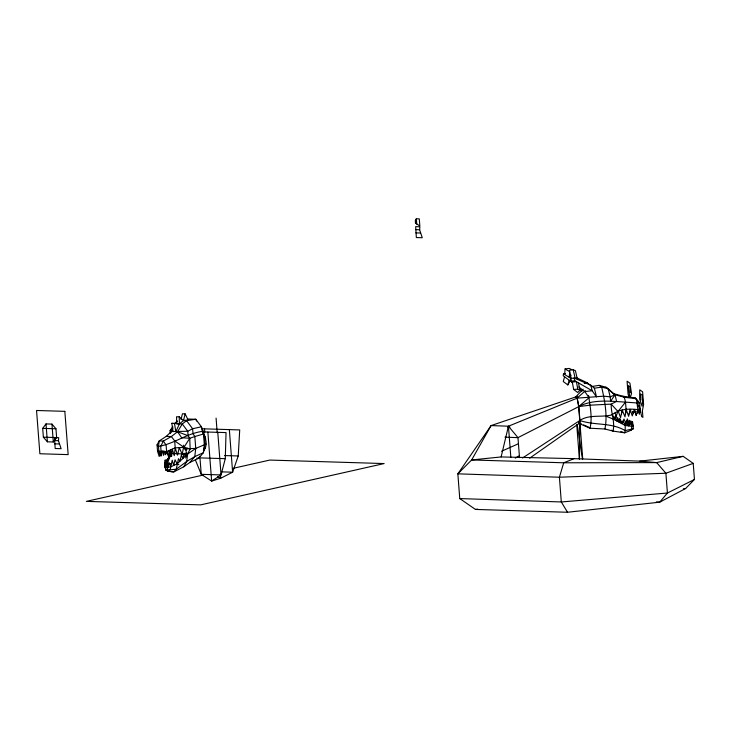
<?xml version="1.0" encoding="UTF-8"?>
<svg xmlns="http://www.w3.org/2000/svg" width="731" height="731" viewBox="0 0 731 731"><rect width="100%" height="100%" fill="white"/><g stroke="black" fill="none" stroke-linecap="round" stroke-linejoin="round"><path stroke-width="1.1" d="M632.379 424.839L632.525 421.668L633.119 426.429L632.087 421.668L631.41 430.139L624.667 432.807L613.007 431.098L604.921 428.996L590.027 428.229L579.053 423.459L579.756 420.453C589.679 414.02 601.275 417.739 612.011 414.842C619.312 408.931 628.971 408.492 637.898 409.652L640.054 408.309L639.652 403.156L635.138 397.902L622.794 396.202L613.218 393.543L605.871 387.165L599.109 385.365L591.863 386.507L587.34 382.88L576.174 377.552M579.464 458.931L579.756 420.453C594.751 425.734 610.942 422.125 625.224 430.614L633.558 428.649L632.799 426.045M167.052 451.941L167.006 453.969L166.421 451.073M195.332 459.799L201.235 474.328L211.643 481.071L221.054 474.931L225.276 458.666L226.043 432.597L202.368 431.875M165.462 451.511L165.334 454.746L164.831 451.657M159.395 451.265L159.184 456.51L157.549 451.283L157.055 444.841L159.203 440.948L166.275 436.37L171.392 431.555L172.918 427.653M161.715 451.859L161.487 455.897L160.464 453.056M207.869 432.039L211.643 481.071L220.707 478.257L232.622 472.199L238.233 455.97L239.713 429.929L202.45 428.786M170.378 451.657L170.076 456.4L169.345 453.668L169.263 458.483L168.733 455.495L168.422 460.649L167.618 458.364L167.28 463.564L164.84 466.634L165.836 469.503L167.509 470.983L171.785 471.824L173.85 471.888L183.773 466.789L189.768 462.522L198.768 458.2L203.41 452.699L204.972 444.137L204.324 435.722L202.368 431.391L201.418 426.785L195.771 419.256L187.675 419.009M163.899 450.881L163.57 455.34L162.446 451M639.817 408.455L639.387 414.285L638.053 409.561M564.643 374.51L565.1 368.917L569.221 368.424L571.56 369.539M58.453 440.702L58.727 437.732L54.496 437.604L55.172 448.505L61.112 448.688L58.453 440.702L54.597 440.583M419.621 229.753L419.896 226.774L415.665 226.647L416.341 237.548L422.271 237.73L419.621 229.753L415.756 229.635M196.666 421.01L195.771 419.256L186.551 420.654L182.284 423.998L177.551 431.738L171.356 436.526L163.351 441.076L160.701 446.44L161.094 451.594L160.327 455.98L158.874 451.53L158.481 446.376L159.203 440.948L163.351 441.076L166.111 445.115L166.604 451.566L168.587 456.793L169.062 450.506L171.584 456.199L172.26 449.145L174.289 455.669L175.212 447.884L174.682 440.903L171.356 436.526L166.275 436.37M185.592 458.045L190.161 448.98L189.74 438.28L188.095 435.722L187.748 431.281L182.284 423.998L176.728 423.825L176.546 416.752L179.241 416.834L183.508 420.553L186.551 420.654L192.619 428.741L193.002 433.675L194.839 436.517L195.753 448.423L194.766 456.61L189.768 462.522M204.269 449.921C208.07 444.238 205.411 436.855 202.368 431.391C186.743 433.373 173.695 444.128 158.481 446.376L157.055 444.841M165.836 469.503L165.663 469.932L167.627 469.996L168.76 471.02L170.213 469.64L170.78 466.817L169.035 462.504L168.02 467.621L166.896 463.363L166.476 467.758L165.38 463.317L165.38 467.548L164.749 462.376L165.663 469.932L167.509 470.983L173.85 471.888L176.235 469.247L178.483 458.693L179.899 461.252L181.407 454.993L182.768 458.575L184.285 453.266L185.281 456.226L186.213 452.197L187.602 454.052L186.697 461.416L183.773 466.789M582.726 459.031L578.687 406.591C593.088 399.025 609.892 401.209 625.526 402.123L626.065 409.095L625.023 416.871L622.209 410.118L620.546 417.657L618.252 411.16L625.526 402.123L624.311 397.235L622.794 396.202M171.1 454.179L171.191 453.549L187.602 454.052L195.753 448.423L206.069 444.055M565.301 373.504L563.491 373.797L563.199 375.761L572.62 382.797M626.604 423.267L627.262 418.89L629.555 424.099M621.405 414.404L622.191 410.091M630.213 424.053L630.807 420.8L632.032 424.875M183.527 447.354L182.193 454.435L179.314 447.619L177.496 455.121L175.212 447.884L166.604 451.566L157.549 451.283M165.489 467.73L170.78 466.817L172.224 460.192L173.695 465.455L175.029 459.772L177.103 463.865L178.885 464.724M625.453 414.175L626.586 409.177M638.446 409.972L637.706 413.143L636.975 411.37M590.027 428.229C592.549 417.52 590.045 406.308 588.592 395.59M604.921 428.996C607.708 415.19 604.683 400.698 601.695 387.128L599.109 385.365M501.119 456.939L574.228 458.648L639.716 461.133L683.165 456.345L693.216 463.372L694.45 479.454L685.632 488.5L659.709 502.179L567.521 512.257L475.442 509.425L459.753 498.569L457.853 473.834L471.641 459.954L501.119 456.939L508.438 426.21L577.216 398.139L578.842 406.582L579.902 420.444L579.162 423.45L529.619 458.209M181.041 419.521L182.439 413.773L185.135 413.856L188.068 419.905L183.508 420.553L179.424 423.907L175.824 431.692L174.481 423.395L171.794 423.313L173.128 431.61M183.508 420.553L185.135 413.856M615.127 418.415L615.849 415.573L618.627 421.44L619.833 418.635L622.273 423.459L623.982 419.018L626.028 423.468M564.597 376.803L563.254 381.509L567.832 384.926L570.226 380.623M567.832 384.926L569.166 380.221M634.243 409.479L636.244 415.446L637.898 409.652L636.372 398.742L624.311 397.235L615.045 394.786L613.218 393.543M624.055 432.386L624.667 432.807L625.224 430.614L625.197 425.451L626.595 420.8L628.742 425.926L629.373 420.334L631.776 426.337L633.384 426.447M632.799 411.663L633.448 413.536L634.325 410.676M187.081 448.158L186.094 451.347L183.481 445.197M630.341 397.107L631.557 393.634L629.921 383.145L627.079 381.207L628.048 393.89L628.925 397.161M629.245 413.874L630.752 409.908M171.155 463.682L167.28 463.564L171.191 453.549M199.755 456.19L198.768 458.2L196.74 458.136M416.341 218.743L415.309 220.671L415.5 223.165L419.832 225.934L419.292 218.916L416.341 218.743L416.752 224.088M170.341 433.474L171.392 431.555L187.748 431.281L192.619 428.741L201.418 426.785L205.128 437.503M172.808 426.374L170.085 430.742L170.25 432.962M176.217 422.966L177.295 421.248M205.667 438.755L203.474 434.013L194.839 436.517L189.74 438.28L184.002 447.326L175.212 447.884M42.69 428.375L46.007 423.916L51.947 424.099L55.958 428.777L56.634 437.577L53.317 441.999L47.387 441.816L43.376 437.175L42.69 428.375L55.958 428.777M203.41 450.387L205.63 447.701M571.103 375.131L569.23 377.333L569.687 371.741L565.1 368.917M585.376 390.765L577.106 398.148L578.687 406.591L590.109 405.175L611.18 404.124L616.58 401.392L615.045 394.786L610.211 396.878L603.934 396.156L577.106 398.148L575.544 397.088L583.11 389.221M174.444 423.761L177.158 421.056M578.486 382.88L579.921 390.336L577.654 392.492L573.698 389.486L572.263 382.03L571.094 381.134L570.445 378.539L574.118 378L590.822 385.255L594.367 388.207L596.523 396.924L592.183 390.765L590.822 385.255M187.602 454.052L177.103 463.865L170.78 466.817M171.538 429.435L170.085 430.742L171.392 431.555M578.687 406.591L589.113 397.682L584.773 391.533L578.788 386.991M632.324 428.795L631.036 429.883L633.558 428.649M522.51 458.026L579.902 420.444M515.264 458.127L519.22 455.861M578.842 406.582L517.977 437.641L504.957 437.165M694.45 479.454L667.421 493.023L561.307 501.959L459.753 498.569M501.567 451.237L518.151 443.863M574.228 458.648L563.711 462.787L471.641 459.954L491.086 425.579L577.6 396.303M575.544 397.088L577.216 398.139M693.216 463.372L665.895 473.24L559.407 477.224L457.853 473.834L491.086 425.579L508.438 426.21L517.977 437.641L519.513 457.652M507.835 427.772L509.973 427.023M683.165 456.345L656.666 462.604L563.711 462.787L559.407 477.224L561.307 501.959L567.521 512.257M203.099 475.086L86.359 501.375L200.696 504.865L384.15 463.564L269.812 460.064L233.116 468.324M577.408 379.426L575.416 370.69L573.195 369.731L569.367 370.343L571.359 379.078L570.445 378.539M584.243 383.373L587.34 382.88M594.367 388.207L601.695 387.128L608.201 388.746L615.045 394.786L610.559 401.319L610.211 396.878L608.201 388.746L605.871 387.165M683.412 488.737L685.632 488.5M571.094 381.134L574.794 380.76L592.183 390.765L584.773 391.533M475.442 509.425L477.708 509.196M184.194 448.797L195.753 448.423M572.263 382.03L576.375 381.664L577.801 389.12L579.921 390.336M573.698 389.486L577.801 389.12M625.526 402.123L639.652 403.156L635.138 397.902M415.866 232.878L420.572 233.015M43.376 437.175L56.634 437.577M54.697 443.827L59.412 443.973M161.039 451.392L166.604 451.566M224.591 455.559L238.233 455.97M225.276 458.666L199.974 457.889L201.235 474.328L221.054 474.931L217.774 432.341M168.432 466.743L164.84 466.634L165.124 459.973L165.964 465.218L166.248 459.497L167.28 463.564M221.338 471.851L232.622 472.199L229.351 429.609M189.74 438.28L181.635 437.723L177.551 431.738L188.095 435.722M639.716 461.133L656.666 462.604L665.895 473.24L667.421 493.023L659.709 502.179L656.319 501.886M174.481 423.395L179.424 423.907L179.241 416.834M171.794 423.313L174.755 423.624M605.926 416.122L613.446 419.192L625.197 425.451L631.776 426.337M620.783 431.719L622.967 432.167M624.356 423.907L626.44 424.364M627.335 424.556L629.117 424.939M190.161 448.98L184.002 447.326L174.682 440.903M578.504 422.81L581.547 424.071M583.566 424.912L586.609 426.173M217.728 476.685L220.707 478.257L220.378 473.962M616.196 420.097L618.627 421.44M620.829 422.664L622.273 423.459M563.491 373.797L571.048 378.448M637.405 403.201L640.21 409.296L641.617 416.515L642.914 417.392L642.403 410.795L643.591 404.471L642.613 391.789L639.762 389.851L639.652 399.153L642.046 406.162L642.695 401.228L642.229 395.142L640.475 393.945L640.941 400.031M611.664 430.184L613.007 431.098C615.21 421.915 610.952 413.298 611.18 404.124L617.805 411.279L616.37 415.866L614.908 413.061M587.623 426.584L589.232 427.681M614.04 419.594L613.446 419.192L614.862 416.761L616.781 420.965L617.805 417.821L619.239 422.28L619.696 419.046L621.77 423.624L623.068 420.837L625.197 425.451M203.593 433.775L204.68 435.292M579.519 387.951L581.894 391.396M612.249 414.44L614.36 418.379M626.065 409.095L628.642 416.341L630.122 409.287L632.251 415.921L634.517 409.497L636.244 415.446M632.845 411.535L633.448 413.536M574.118 378L574.794 380.76M629.784 396.906L628.048 385.484L629.802 386.681L630.268 392.757M573.195 369.731L575.187 378.466M202.752 430.221L203.474 433.73M577.243 424.711L582.479 459.105M639.662 409.716L640.064 412.503L640.054 408.309M170.661 449.83L171.584 456.199M639.232 405.796L639.387 407.861M576.75 424.857L579.372 458.894M508.438 426.21L510.832 457.332M415.592 220.15L415.848 223.549M216.084 418.123L217.198 432.642M204.516 428.85L204.781 432.259M203.474 434.013L204.333 445.088L203.41 452.699L194.766 456.61L186.697 461.416L176.235 469.247L167.627 469.996L167.454 467.785M51.947 424.099L53.317 441.999M46.007 423.916L47.387 441.816M64.831 411.343L36.55 410.484L39.876 453.75L68.157 454.618L64.831 411.343"/></g></svg>
